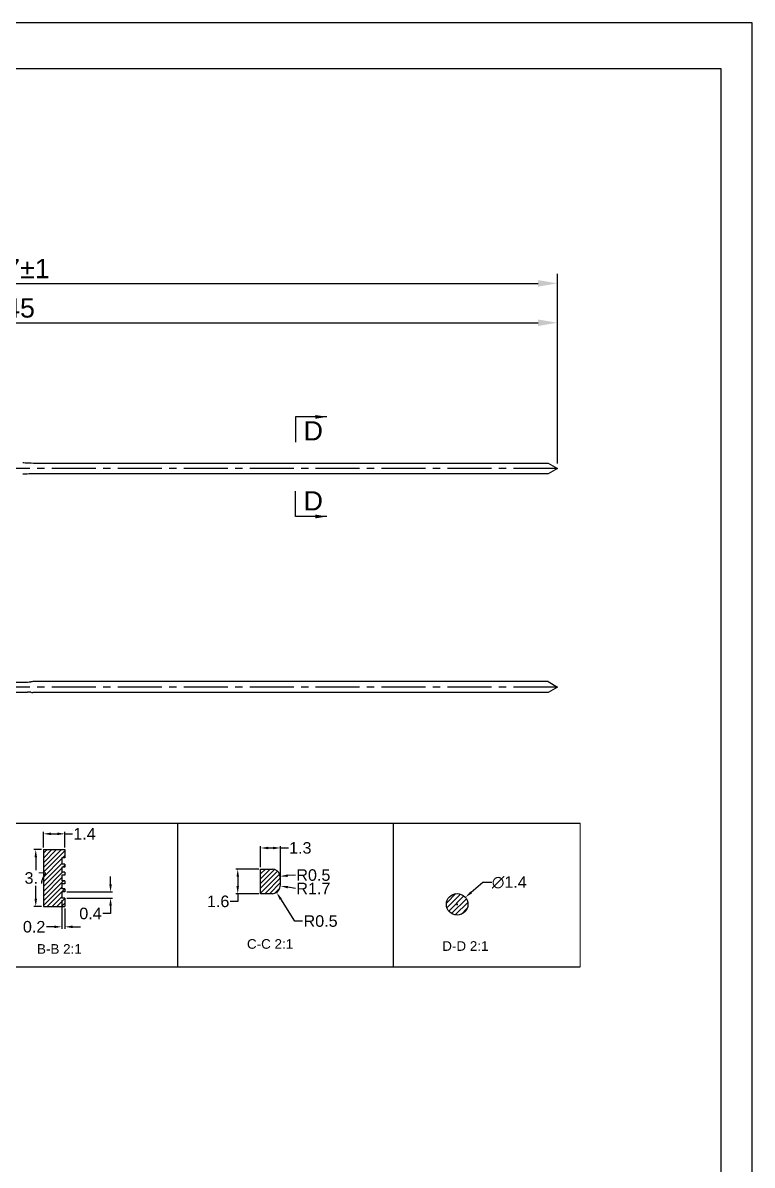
# Model space of a CAD drawing. Header units: millimetres. Extents: x 1186 to 2336, y 1181 to 1549.
# Drawn here: x 2240.7 to 2335.5, y 1400.3 to 1548.8 of the extents above; entities that cross this region are included whole.
import ezdxf

# ---------------------------------------------------------------- set-up
doc = ezdxf.new("R2010")
doc.units = ezdxf.units.MM
doc.linetypes.add('CENTER2', pattern=[28.575, 19.05, -3.175, 3.175, -3.175])
doc.layers.add('Center Line', color=2, linetype='CENTER2')
doc.layers.add('Dimension', color=3, linetype='Continuous')
doc.layers.add('标注', color=4, linetype='Continuous', lineweight=5)
doc.styles.get("Standard").update_dxf_attribs({"font": 'arial.ttf'})
doc.styles.add('样式 1', font='romant.shx')
doc.dimstyles.new('ISO-25$0', dxfattribs={"dimtxt": 2.5, "dimasz": 2.5, "dimexe": 0.5, "dimexo": 1, "dimgap": 1, "dimtad": 0, "dimtih": 1, "dimtoh": 1, "dimdec": 1, "dimzin": 10, "dimdsep": 46, "dimlunit": 6, "dimtxsty": '样式 1', "dimcen": 0, "dimclrd": 256, "dimclre": 256, "dimclrt": 7, "dimazin": 0, "dimtfac": 1, "dimtdec": 1, "dimtofl": 0, "dimtmove": 0, "dimatfit": 0, "dimfxl": 1, "dimtolj": 1, "dimtzin": 10, "dimarcsym": 0})
doc.dimstyles.get("Standard").update_dxf_attribs({"dimtxt": 0.18, "dimasz": 0.18, "dimexe": 0.18, "dimexo": 0.0625, "dimgap": 0.09, "dimtad": 0, "dimtih": 1, "dimtoh": 1, "dimdec": 4, "dimzin": 0, "dimdsep": 46, "dimtxsty": 'Standard', "dimcen": 0.09, "dimadec": 0, "dimazin": 0, "dimtfac": 1, "dimtdec": 4, "dimtofl": 0, "dimtmove": 0, "dimatfit": 3, "dimfxl": 1, "dimtolj": 1, "dimtzin": 0, "dimarcsym": 0})
doc.dimstyles.new('Standard$0', dxfattribs={"dimtxt": 2.3, "dimasz": 2, "dimexe": 1, "dimexo": 1, "dimgap": 1, "dimtad": 0, "dimtih": 1, "dimtoh": 1, "dimdec": 1, "dimzin": 0, "dimdsep": 46, "dimtxsty": 'Standard', "dimcen": 0, "dimclrd": 4, "dimclre": 4, "dimclrt": 4, "dimadec": 1, "dimazin": 0, "dimtfac": 1, "dimtdec": 1, "dimtofl": 0, "dimtmove": 0, "dimatfit": 0, "dimfxl": 1, "dimtolj": 1, "dimtzin": 0, "dimarcsym": 0})
doc.dimstyles.new('STANDARD$4', dxfattribs={"dimtxt": 2, "dimasz": 1.5, "dimexe": 0.5, "dimexo": 0.5, "dimgap": 0.5, "dimtad": 1, "dimtoh": 1, "dimdsep": 46, "dimtxsty": 'Standard', "dimcen": 0, "dimadec": 0, "dimazin": 0, "dimtfac": 1, "dimtofl": 0, "dimtmove": 0, "dimatfit": 3, "dimfxl": 1, "dimtolj": 1, "dimtzin": 0, "dimarcsym": 0})
doc.dimstyles.new('副本 ISO-25', dxfattribs={"dimtxt": 1.5, "dimasz": 1.5, "dimexe": 0.4, "dimexo": 0, "dimgap": 0.4, "dimtad": 1, "dimdsep": 46, "dimtxsty": 'Standard', "dimcen": 2, "dimadec": 0, "dimazin": 0, "dimtfac": 1, "dimtmove": 0, "dimatfit": 3, "dimfxl": 1, "dimarcsym": 0})
pattern_1 = [(45, (-8502.92663, 587.9036), (-0.309359217, 0.309359217), [])]

# ---------------------------------------------------------------- blocks, each defined once
blk = doc.blocks.new('*D162')
at = {"layer": 'Defpoints', "color": 0, "transparency": 16777216}
for p in [(2310.19, 1509.85), (2165.19, 1492.76), (2310.19, 1490.91)]:
    blk.add_point(p, dxfattribs=at)
at = {"layer": 'Dimension', "color": 0, "lineweight": -2, "transparency": 16777216}
for p, q in [((2165.19, 1493.39), (2165.19, 1511.1)), ((2310.19, 1491.54), (2310.19, 1511.1)), ((2167.69, 1509.85), (2307.69, 1509.85))]:
    blk.add_line(p, q, dxfattribs=at)
at = {"layer": 'Dimension', "color": 0, "transparency": 16777216}
for points in [[(2167.69, 1510.27), (2167.69, 1509.43), (2165.19, 1509.85)], [(2307.69, 1510.27), (2307.69, 1509.43), (2310.19, 1509.85)]]:
    blk.add_solid(points, dxfattribs=at)
at = {"layer": 'Dimension', "color": 0, "transparency": 16777216, "insert": (2239.34, 1511.75), "char_height": 2.5, "attachment_point": 5}
blk.add_mtext('145', dxfattribs=at)
blk = doc.blocks.new('*D166')
at = {"layer": 'Defpoints', "color": 0, "transparency": 16777216}
for p in [(2310.19, 1514.97), (2153.19, 1492.76), (2310.19, 1490.91)]:
    blk.add_point(p, dxfattribs=at)
at = {"layer": 'Dimension', "color": 0, "lineweight": -2, "transparency": 16777216}
for p, q in [((2153.19, 1493.39), (2153.19, 1516.22)), ((2310.19, 1491.54), (2310.19, 1516.22)), ((2155.69, 1514.97), (2307.69, 1514.97))]:
    blk.add_line(p, q, dxfattribs=at)
at = {"layer": 'Dimension', "color": 0, "transparency": 16777216}
for points in [[(2155.69, 1515.39), (2155.69, 1514.55), (2153.19, 1514.97)], [(2307.69, 1515.39), (2307.69, 1514.55), (2310.19, 1514.97)]]:
    blk.add_solid(points, dxfattribs=at)
at = {"layer": 'Dimension', "color": 0, "transparency": 16777216, "insert": (2239.34, 1516.87), "char_height": 2.5, "attachment_point": 5}
blk.add_mtext('157±1', dxfattribs=at)
blk = doc.blocks.new('*D218')
at = {"layer": 'Defpoints', "color": 0, "transparency": 16777216}
for p in [(2246.16, 1443.41), (2243.36, 1441.36), (2246.16, 1441.36)]:
    blk.add_point(p, dxfattribs=at)
at = {"layer": 'Dimension', "color": 3, "lineweight": -2, "transparency": 16777216}
for p, q in [((2243.36, 1441.61), (2243.36, 1443.66)), ((2246.16, 1441.61), (2246.16, 1443.66)), ((2244.36, 1443.41), (2245.16, 1443.41)), ((2246.16, 1443.41), (2247.16, 1443.41))]:
    blk.add_line(p, q, dxfattribs=at)
at = {"layer": 'Dimension', "color": 3, "transparency": 16777216}
for points in [[(2244.36, 1443.58), (2244.36, 1443.24), (2243.36, 1443.41)], [(2245.16, 1443.58), (2245.16, 1443.24), (2246.16, 1443.41)]]:
    blk.add_solid(points, dxfattribs=at)
at = {"layer": 'Dimension', "transparency": 16777216, "insert": (2248.7, 1443.41), "char_height": 1.5, "attachment_point": 5}
blk.add_mtext('\\A1;1.4', dxfattribs=at)
blk = doc.blocks.new('*D219')
at = {"layer": 'Defpoints', "color": 0, "transparency": 16777216}
for p in [(2245.76, 1435.05), (2246.16, 1433.96), (2245.76, 1431.32)]:
    blk.add_point(p, dxfattribs=at)
at = {"layer": 'Dimension', "color": 3, "lineweight": -2, "transparency": 16777216}
for p, q in [((2245.76, 1434.8), (2245.76, 1431.07)), ((2246.16, 1433.71), (2246.16, 1431.07)), ((2244.76, 1431.32), (2243.76, 1431.32)), ((2247.16, 1431.32), (2248.16, 1431.32))]:
    blk.add_line(p, q, dxfattribs=at)
at = {"layer": 'Dimension', "color": 3, "transparency": 16777216}
for points in [[(2244.76, 1431.49), (2244.76, 1431.15), (2245.76, 1431.32)], [(2247.16, 1431.49), (2247.16, 1431.15), (2246.16, 1431.32)]]:
    blk.add_solid(points, dxfattribs=at)
at = {"layer": 'Dimension', "transparency": 16777216, "insert": (2242.15, 1431.32), "char_height": 1.5, "attachment_point": 5}
blk.add_mtext('\\A1;0.2', dxfattribs=at)
blk = doc.blocks.new('*D220')
at = {"layer": 'Defpoints', "color": 0, "transparency": 16777216}
for p in [(2246.16, 1435.85), (2246.16, 1435.05), (2252.09, 1435.05)]:
    blk.add_point(p, dxfattribs=at)
at = {"layer": 'Dimension', "color": 3, "lineweight": -2, "transparency": 16777216}
for p, q in [((2252.09, 1436.85), (2252.09, 1437.85)), ((2246.41, 1435.85), (2252.34, 1435.85)), ((2246.41, 1435.05), (2252.34, 1435.05)), ((2252.09, 1433.05), (2251.09, 1433.05)), ((2252.09, 1434.05), (2252.09, 1433.05))]:
    blk.add_line(p, q, dxfattribs=at)
at = {"layer": 'Dimension', "color": 3, "transparency": 16777216}
for points in [[(2251.92, 1436.85), (2252.26, 1436.85), (2252.09, 1435.85)], [(2251.92, 1434.05), (2252.26, 1434.05), (2252.09, 1435.05)]]:
    blk.add_solid(points, dxfattribs=at)
at = {"layer": 'Dimension', "transparency": 16777216, "insert": (2249.48, 1433.05), "char_height": 1.5, "attachment_point": 5}
blk.add_mtext('\\A1;0.4', dxfattribs=at)
blk = doc.blocks.new('*D221')
at = {"layer": 'Defpoints', "color": 0, "transparency": 16777216}
for p in [(2243.36, 1441.36), (2242.36, 1433.96), (2243.36, 1433.96)]:
    blk.add_point(p, dxfattribs=at)
at = {"layer": 'Dimension', "color": 3, "lineweight": -2, "transparency": 16777216}
for p, q in [((2243.11, 1441.36), (2242.11, 1441.36)), ((2242.36, 1440.36), (2242.36, 1438.67)), ((2242.36, 1434.96), (2242.36, 1436.64)), ((2243.11, 1433.96), (2242.11, 1433.96))]:
    blk.add_line(p, q, dxfattribs=at)
at = {"layer": 'Dimension', "color": 3, "transparency": 16777216}
for points in [[(2242.2, 1440.36), (2242.53, 1440.36), (2242.36, 1441.36)], [(2242.2, 1434.96), (2242.53, 1434.96), (2242.36, 1433.96)]]:
    blk.add_solid(points, dxfattribs=at)
at = {"layer": 'Dimension', "transparency": 16777216, "insert": (2242.36, 1437.66), "char_height": 1.5, "attachment_point": 5}
blk.add_mtext('\\A1;3.7', dxfattribs=at)
blk = doc.blocks.new('*D222')
at = {"layer": 'Defpoints', "color": 0, "transparency": 16777216}
for p in [(2274.2, 1441.57), (2271.6, 1438.82), (2274.2, 1437.22)]:
    blk.add_point(p, dxfattribs=at)
at = {"layer": 'Dimension', "color": 3, "lineweight": -2, "transparency": 16777216}
for p, q in [((2271.6, 1439.07), (2271.6, 1441.82)), ((2272.6, 1441.57), (2273.2, 1441.57)), ((2274.2, 1437.47), (2274.2, 1441.82)), ((2274.2, 1441.57), (2275.22, 1441.57))]:
    blk.add_line(p, q, dxfattribs=at)
at = {"layer": 'Dimension', "color": 3, "transparency": 16777216}
for points in [[(2272.6, 1441.73), (2272.6, 1441.4), (2271.6, 1441.57)], [(2273.2, 1441.73), (2273.2, 1441.4), (2274.2, 1441.57)]]:
    blk.add_solid(points, dxfattribs=at)
at = {"layer": 'Dimension', "transparency": 16777216, "insert": (2276.76, 1441.57), "char_height": 1.5, "attachment_point": 5}
blk.add_mtext('\\A1;1.3', dxfattribs=at)
blk = doc.blocks.new('*D223')
at = {"layer": 'Defpoints', "color": 0, "transparency": 16777216}
for p in [(2271.6, 1438.82), (2268.63, 1435.62), (2271.6, 1435.62)]:
    blk.add_point(p, dxfattribs=at)
at = {"layer": 'Dimension', "color": 3, "lineweight": -2, "transparency": 16777216}
for p, q in [((2271.35, 1438.82), (2268.38, 1438.82)), ((2268.63, 1437.82), (2268.63, 1436.62)), ((2268.63, 1434.62), (2267.63, 1434.62)), ((2271.35, 1435.62), (2268.38, 1435.62)), ((2268.63, 1435.62), (2268.63, 1434.62))]:
    blk.add_line(p, q, dxfattribs=at)
at = {"layer": 'Dimension', "color": 3, "transparency": 16777216}
for points in [[(2268.46, 1437.82), (2268.79, 1437.82), (2268.63, 1438.82)], [(2268.46, 1436.62), (2268.79, 1436.62), (2268.63, 1435.62)]]:
    blk.add_solid(points, dxfattribs=at)
at = {"layer": 'Dimension', "transparency": 16777216, "insert": (2266.08, 1434.62), "char_height": 1.5, "attachment_point": 5}
blk.add_mtext('\\A1;1.6', dxfattribs=at)
blk = doc.blocks.new('*D158')
at = {"layer": 'Defpoints', "color": 0, "transparency": 16777216}
for p in [(2273.13, 1437.82), (2274.12, 1437.89)]:
    blk.add_point(p, dxfattribs=at)
at = {"layer": 'Dimension', "color": 3, "lineweight": -2, "transparency": 16777216}
blk.add_line((2276.12, 1438.04), (2275.12, 1437.97), dxfattribs=at)
blk.add_arc((2273.13, 1437.82), 1, 349.8351, 14.4775, dxfattribs=at)
at = {"layer": 'Dimension', "color": 3, "transparency": 16777216}
blk.add_solid([(2275.11, 1438.13), (2275.13, 1437.8), (2274.12, 1437.89)], dxfattribs=at)
at = {"layer": 'Dimension', "transparency": 16777216, "insert": (2278.46, 1438.04), "char_height": 1.5, "attachment_point": 5}
blk.add_mtext('\\A1;R0.5', dxfattribs=at)
blk = doc.blocks.new('*D159')
at = {"layer": 'Defpoints', "color": 0, "transparency": 16777216}
for p in [(2273.13, 1436.62), (2273.67, 1435.78)]:
    blk.add_point(p, dxfattribs=at)
at = {"layer": 'Dimension', "color": 3, "lineweight": -2, "transparency": 16777216}
for p, q in [((2276.06, 1432.06), (2274.21, 1434.94)), ((2277.06, 1432.06), (2276.06, 1432.06))]:
    blk.add_line(p, q, dxfattribs=at)
at = {"layer": 'Dimension', "color": 3, "transparency": 16777216}
blk.add_solid([(2274.35, 1435.03), (2274.07, 1434.85), (2273.67, 1435.78)], dxfattribs=at)
at = {"layer": 'Dimension', "transparency": 16777216, "insert": (2279.4, 1432.06), "char_height": 1.5, "attachment_point": 5}
blk.add_mtext('\\A1;R0.5', dxfattribs=at)
blk = doc.blocks.new('*D224')
at = {"layer": 'Defpoints', "color": 0, "transparency": 16777216}
for p in [(2298.22, 1435.15), (2296.09, 1433.34)]:
    blk.add_point(p, dxfattribs=at)
at = {"layer": 'Dimension', "color": 0, "lineweight": -2, "transparency": 16777216}
for p, q in [((2300.51, 1437.09), (2298.99, 1435.79)), ((2301.67, 1437.09), (2300.51, 1437.09)), ((2297.07, 1434.24), (2297.25, 1434.24)), ((2297.16, 1434.15), (2297.16, 1434.33))]:
    blk.add_line(p, q, dxfattribs=at)
at = {"layer": 'Dimension', "color": 0, "transparency": 16777216}
blk.add_solid([(2298.88, 1435.92), (2299.09, 1435.67), (2298.22, 1435.15)], dxfattribs=at)
at = {"layer": 'Dimension', "color": 0, "transparency": 16777216, "insert": (2303.94, 1437.09), "char_height": 1.5, "attachment_point": 5}
blk.add_mtext('\\A1;∅1.4', dxfattribs=at)
blk = doc.blocks.new('*D226')
at = {"layer": 'Defpoints', "color": 0, "transparency": 16777216}
for p in [(2270.8, 1437.22), (2274.15, 1436.64)]:
    blk.add_point(p, dxfattribs=at)
at = {"layer": 'Dimension', "color": 3, "lineweight": -2, "transparency": 16777216}
blk.add_line((2276.12, 1436.3), (2275.14, 1436.47), dxfattribs=at)
at = {"layer": 'Dimension', "color": 3, "transparency": 16777216}
blk.add_solid([(2275.17, 1436.64), (2275.11, 1436.31), (2274.15, 1436.64)], dxfattribs=at)
at = {"layer": 'Dimension', "transparency": 16777216, "insert": (2278.46, 1436.3), "char_height": 1.5, "attachment_point": 5}
blk.add_mtext('\\A1;R1.7', dxfattribs=at)

msp = doc.modelspace()

# ---------------------------------------------------------------- hatches: boundary and pattern name
h = msp.add_hatch()
h.set_pattern_fill('ANSI31', color=6, scale=3.5)
h.set_pattern_definition(pattern_1)
h.paths.add_polyline_path([(2245.75993, 1439.06669), (2246.15993, 1439.06669), (2246.15993, 1439.46669), (2245.75993, 1439.46669), (2245.75993, 1440.26669), (2246.15993, 1440.26669), (2246.15993, 1441.26413, 0.109432137), (2245.73762, 1441.35768), (2243.35993, 1441.35768), (2243.35993, 1433.95768), (2245.73762, 1433.95768, 0.109432137), (2246.15993, 1434.05123), (2246.15993, 1435.04867), (2245.75993, 1435.04867), (2245.75993, 1435.84867), (2246.15993, 1435.84867), (2246.15993, 1436.26669), (2245.75993, 1436.26669), (2245.75993, 1436.90254), (2246.15993, 1436.90254), (2246.15993, 1437.30254), (2245.75993, 1437.30254), (2245.75993, 1438.01282), (2246.15993, 1438.01282), (2246.15993, 1438.41282), (2245.75993, 1438.41282)])
h = msp.add_hatch()
h.set_pattern_fill('ANSI31', color=6, scale=3.5)
h.set_pattern_definition(pattern_1)
h.paths.add_polyline_path([(2273.12732, 1438.82236), (2271.60353, 1438.82236), (2271.60353, 1435.62236), (2273.12732, 1435.62236, 0.341998713), (2274.09556, 1436.37236, 0.127016654), (2274.09556, 1438.07236, 0.341998713)])
h = msp.add_hatch()
h.set_pattern_fill('ANSI31', color=6, scale=0.15)
h.set_pattern_definition([(45, (-748.957, 1945.18928), (-0.336759605, 0.336759605), [])])
h.paths.add_polyline_path([(2298.55532, 1434.24198, 1), (2295.75532, 1434.24198, 1)])

# ---------------------------------------------------------------- linework, layer by layer
for p, q in [((2331.48056, 1542.83599), (1922.22506, 1542.83599)), ((2331.48056, 1256.09504), (2331.48056, 1542.83599)), ((2242.30893, 1491.61223), (2308.99201, 1491.61223)), ((2308.99201, 1491.61223), (2310.19201, 1490.91223)), ((2308.99201, 1490.21223), (2242.30893, 1490.21223)), ((2310.19201, 1490.91223), (2308.99201, 1490.21223)), ((2170.05088, 1463.18661), (2241.29787, 1463.13748)), ((2308.99201, 1463.18996), (2241.9972, 1463.18996)), ((2308.99201, 1463.18996), (2310.19201, 1462.48996)), ((2167.59201, 1461.79162), (2241.29787, 1461.84245)), ((2308.99201, 1461.78996), (2241.9972, 1461.78996)), ((2310.19201, 1462.48996), (2308.99201, 1461.78996)), ((2154.33613, 1444.79634), (2313.15656, 1444.79634)), ((2260.79328, 1444.79634), (2260.79328, 1426.10409)), ((2288.85087, 1444.79634), (2288.85087, 1426.10409)), ((2243.35993, 1441.35768), (2243.35993, 1433.95768)), ((2243.35993, 1441.35768), (2246.15993, 1441.35768)), ((2246.15993, 1441.35768), (2246.15993, 1440.26669)), ((2245.75993, 1440.26669), (2245.75993, 1439.46669)), ((2246.15993, 1440.26669), (2245.75993, 1440.26669)), ((2246.15993, 1439.46669), (2245.75993, 1439.46669)), ((2245.75993, 1439.06669), (2245.75993, 1438.41282)), ((2246.15993, 1439.06669), (2245.75993, 1439.06669)), ((2246.15993, 1439.46669), (2246.15993, 1439.06669)), ((2246.15993, 1438.41282), (2245.75993, 1438.41282)), ((2245.75993, 1438.01282), (2245.75993, 1437.30254)), ((2246.15993, 1438.01282), (2245.75993, 1438.01282)), ((2246.15993, 1438.41282), (2246.15993, 1438.01282)), ((2271.60353, 1438.82236), (2273.12732, 1438.82236)), ((2271.60353, 1435.62236), (2271.60353, 1438.82236)), ((2246.15993, 1437.30254), (2245.75993, 1437.30254)), ((2245.75993, 1436.90254), (2245.75993, 1436.26669)), ((2246.15993, 1436.90254), (2245.75993, 1436.90254)), ((2246.15993, 1436.26669), (2245.75993, 1436.26669)), ((2246.15993, 1437.30254), (2246.15993, 1436.90254)), ((2246.15993, 1436.26669), (2246.15993, 1435.84867)), ((2245.75993, 1435.84867), (2245.75993, 1435.04867)), ((2246.15993, 1435.84867), (2245.75993, 1435.84867)), ((2246.15993, 1435.04867), (2245.75993, 1435.04867)), ((2246.15993, 1435.04867), (2246.15993, 1433.95768)), ((2273.12732, 1435.62236), (2271.60353, 1435.62236)), ((2243.35993, 1433.95768), (2246.15993, 1433.95768)), ((2154.33613, 1426.10409), (2313.15656, 1426.10409))]:
    msp.add_line(p, q)
msp.add_lwpolyline([(2335.5186, 1251.83599), (2335.5186, 1548.83599), (1915.5186, 1548.83599), (1915.5186, 1251.83599)], close=True)
msp.add_circle((2297.15532, 1434.24198), 1.4)
for centre, radius, start, end in [((2243.93571, 1542.71971), 51.14999, 266.3537318, 267.0064132), ((2242.30893, 1511.61223), 20, 267.0064132, 270), ((2243.93571, 1439.10474), 51.14999, 92.9935868, 93.6462682), ((2242.30893, 1470.21223), 20, 90, 92.9935868), ((2241.22272, 1466.79505), 3.65835, 271.1770872, 277.8175605), ((2241.9972, 1461.18996), 2, 90, 97.9576791), ((2241.22272, 1458.18487), 3.65835, 82.1824395, 88.8229128), ((2241.22272, 1458.18487), 3.65835, 82.1824395, 88.8229128), ((2241.9972, 1463.78996), 2, 262.0423209, 270), ((2241.9972, 1463.78996), 2, 262.0423209, 270), ((2273.12732, 1437.82236), 1, 14.4775122, 90), ((2270.80353, 1437.22236), 3.4, 345.5224878, 14.4775122), ((2273.12732, 1436.62236), 1, 270, 345.5224878)]:
    msp.add_arc(centre, radius, start, end)
at = {"layer": 'Center Line', "ltscale": 0.3}
for p, q in [((2310.19201, 1490.91223), (2181.03101, 1490.91223)), ((2310.19201, 1462.48996), (2165.19201, 1462.48996))]:
    msp.add_line(p, q, dxfattribs=at)
at = {"layer": '标注', "color": 0, "lineweight": 13, "ltscale": 5}
msp.add_line((2313.15656, 1444.79634), (2313.15656, 1426.10409), dxfattribs=at)

# ---------------------------------------------------------------- texts
at = {"attachment_point": 1}
for s, insert, char_height, width in [('D', (2277.18658, 1497.0472), 2.5, 1.4244815), ('D', (2277.18658, 1487.94574), 2.5, 1.4244815), ('B-B 2:1', (2242.52516, 1429.06912), 1.25, 6.2736983), ('C-C 2:1', (2269.82459, 1429.71679), 1.25, 6.2736983), ('D-D 2:1', (2295.21809, 1429.44694), 1.25, 6.2736983)]:
    msp.add_mtext(s, dxfattribs=dict(at, insert=insert, char_height=char_height, width=width))

# ---------------------------------------------------------------- dimensions: what is measured, and where the dimension line sits
at = {"layer": 'Dimension'}
for base, p1, p2, dimstyle, override, picture, middle in [((2310.19201, 1514.97079), (2153.19201, 1492.76223), (2310.19201, 1490.91223), 'ISO-25$0', {"dimexe": 1.25, "dimexo": 0.625, "dimgap": 0.625, "dimtad": 1, "dimdec": 0, "dimzin": 8, "dimlunit": 2, "dimpost": '<>', "dimtxsty": 'Standard', "dimcen": 2.5, "dimclrd": 0, "dimclre": 0, "dimclrt": 0, "dimadec": 0, "dimtol": 1, "dimtp": 1, "dimtm": 1, "dimtdec": 2, "dimtofl": 1, "dimatfit": 3, "dimtolj": 0, "dimtzin": 8}, '*D166', (2239.34233, 1514.97079)), ((2310.19201, 1509.84867), (2165.19201, 1492.76223), (2310.19201, 1490.91223), 'ISO-25$0', {"dimexe": 1.25, "dimexo": 0.625, "dimgap": 0.625, "dimtad": 1, "dimzin": 8, "dimlunit": 2, "dimpost": '<>', "dimtxsty": 'Standard', "dimcen": 2.5, "dimclrd": 0, "dimclre": 0, "dimclrt": 0, "dimadec": 0, "dimtdec": 2, "dimtofl": 1, "dimatfit": 3, "dimtolj": 0, "dimtzin": 8}, '*D162', (2239.34233, 1509.84867)), ((2274.20353, 1441.56575), (2271.60353, 1438.82236), (2274.20353, 1437.22236), 'Standard$0', {"dimtxt": 1.5, "dimasz": 1, "dimexe": 0.25, "dimexo": 0.25, "dimgap": 0.25, "dimlfac": 0.5, "dimclrd": 3, "dimclre": 3, "dimclrt": 256, "dimadec": 0, "dimtdec": 2, "dimatfit": 3}, '*D222', (2276.76202, 1441.56575))]:
    dim = msp.add_linear_dim(base=base, p1=p1, p2=p2, dimstyle=dimstyle, override=override, dxfattribs=at)
    dim.commit()
    dim.dimension.update_dxf_attribs({"geometry": picture, "text_midpoint": middle, "dimtype": 160})
for base, p1, p2, picture, middle in [((2246.15993, 1443.41126), (2243.35993, 1441.35768), (2246.15993, 1441.35768), '*D218', (2248.70171, 1443.41126)), ((2245.75993, 1431.31997), (2246.15993, 1433.95768), (2245.75993, 1435.04867), '*D219', (2242.15215, 1431.31997))]:
    dim = msp.add_linear_dim(base=base, p1=p1, p2=p2, dimstyle='Standard$0', override={"dimtxt": 1.5, "dimasz": 1, "dimexe": 0.25, "dimexo": 0.25, "dimgap": 0.25, "dimlfac": 0.5, "dimclrd": 3, "dimclre": 3, "dimclrt": 256, "dimadec": 0, "dimtdec": 2, "dimatfit": 3}, dxfattribs=at)
    dim.commit()
    dim.dimension.update_dxf_attribs({"geometry": picture, "text_midpoint": middle})
for base, p1, p2, picture, middle in [((2242.36172, 1433.95768), (2243.35993, 1441.35768), (2243.35993, 1433.95768), '*D221', (2242.36172, 1437.65768)), ((2252.091, 1435.04867), (2246.15993, 1435.84867), (2246.15993, 1435.04867), '*D220', (2249.47862, 1433.04867)), ((2268.62505, 1435.62236), (2271.60353, 1438.82236), (2271.60353, 1435.62236), '*D223', (2266.08071, 1434.62236))]:
    dim = msp.add_linear_dim(base=base, p1=p1, p2=p2, angle=90, dimstyle='Standard$0', override={"dimtxt": 1.5, "dimasz": 1, "dimexe": 0.25, "dimexo": 0.25, "dimgap": 0.25, "dimlfac": 0.5, "dimclrd": 3, "dimclre": 3, "dimclrt": 256, "dimadec": 0, "dimtdec": 2, "dimatfit": 3}, dxfattribs=at)
    dim.commit()
    dim.dimension.update_dxf_attribs({"geometry": picture, "text_midpoint": middle})
for center, mpoint, picture, middle in [((2273.12732, 1437.82236), (2274.12469, 1437.89488), '*D158', (2278.45827, 1438.03993)), ((2270.80353, 1437.22236), (2274.15383, 1436.64313), '*D226', (2278.45781, 1436.30241))]:
    dim = msp.add_radius_dim(center=center, mpoint=mpoint, dimstyle='STANDARD$4', override={"dimtxt": 1.5, "dimasz": 1, "dimexe": 0.25, "dimexo": 0.25, "dimgap": 0.25, "dimtad": 0, "dimtih": 1, "dimdec": 1, "dimlfac": 0.5, "dimzin": 0, "dimclrd": 3, "dimclre": 3, "dimclrt": 256}, dxfattribs=at)
    dim.commit()
    dim.dimension.update_dxf_attribs({"geometry": picture, "text_midpoint": middle})
dim = msp.add_diameter_dim_2p(p1=(2296.0874, 1433.33669), p2=(2298.22324, 1435.14727), dimstyle='Standard', override={"dimtxt": 1.5, "dimasz": 1, "dimtad": 0, "dimtih": 1, "dimtoh": 1, "dimdec": 1, "dimlfac": 0.5, "dimadec": 0}, dxfattribs=at)
dim.commit()
dim.dimension.update_dxf_attribs({"geometry": '*D224', "text_midpoint": (2303.93903, 1437.08634), "dimtype": 163})
dim = msp.add_radius_dim(center=(2273.12732, 1436.62236), mpoint=(2273.66806, 1435.78117), dimstyle='STANDARD$4', override={"dimtxt": 1.5, "dimasz": 1, "dimexe": 0.25, "dimexo": 0.25, "dimgap": 0.25, "dimtad": 0, "dimtih": 1, "dimdec": 1, "dimlfac": 0.5, "dimzin": 0, "dimclrd": 3, "dimclre": 3, "dimclrt": 256}, dxfattribs=at)
dim.commit()
dim.dimension.update_dxf_attribs({"geometry": '*D159', "text_midpoint": (2279.39591, 1432.06474), "dimtype": 164})

# ---------------------------------------------------------------- leaders
for points in [[(2280.21006, 1497.61287), (2276.15517, 1497.61287), (2276.15515, 1494.31015)], [(2280.21006, 1484.66455), (2276.15517, 1484.66455), (2276.15515, 1487.96727)]]:
    msp.add_leader(points, dimstyle='副本 ISO-25')

doc.saveas('drawing.dxf')
